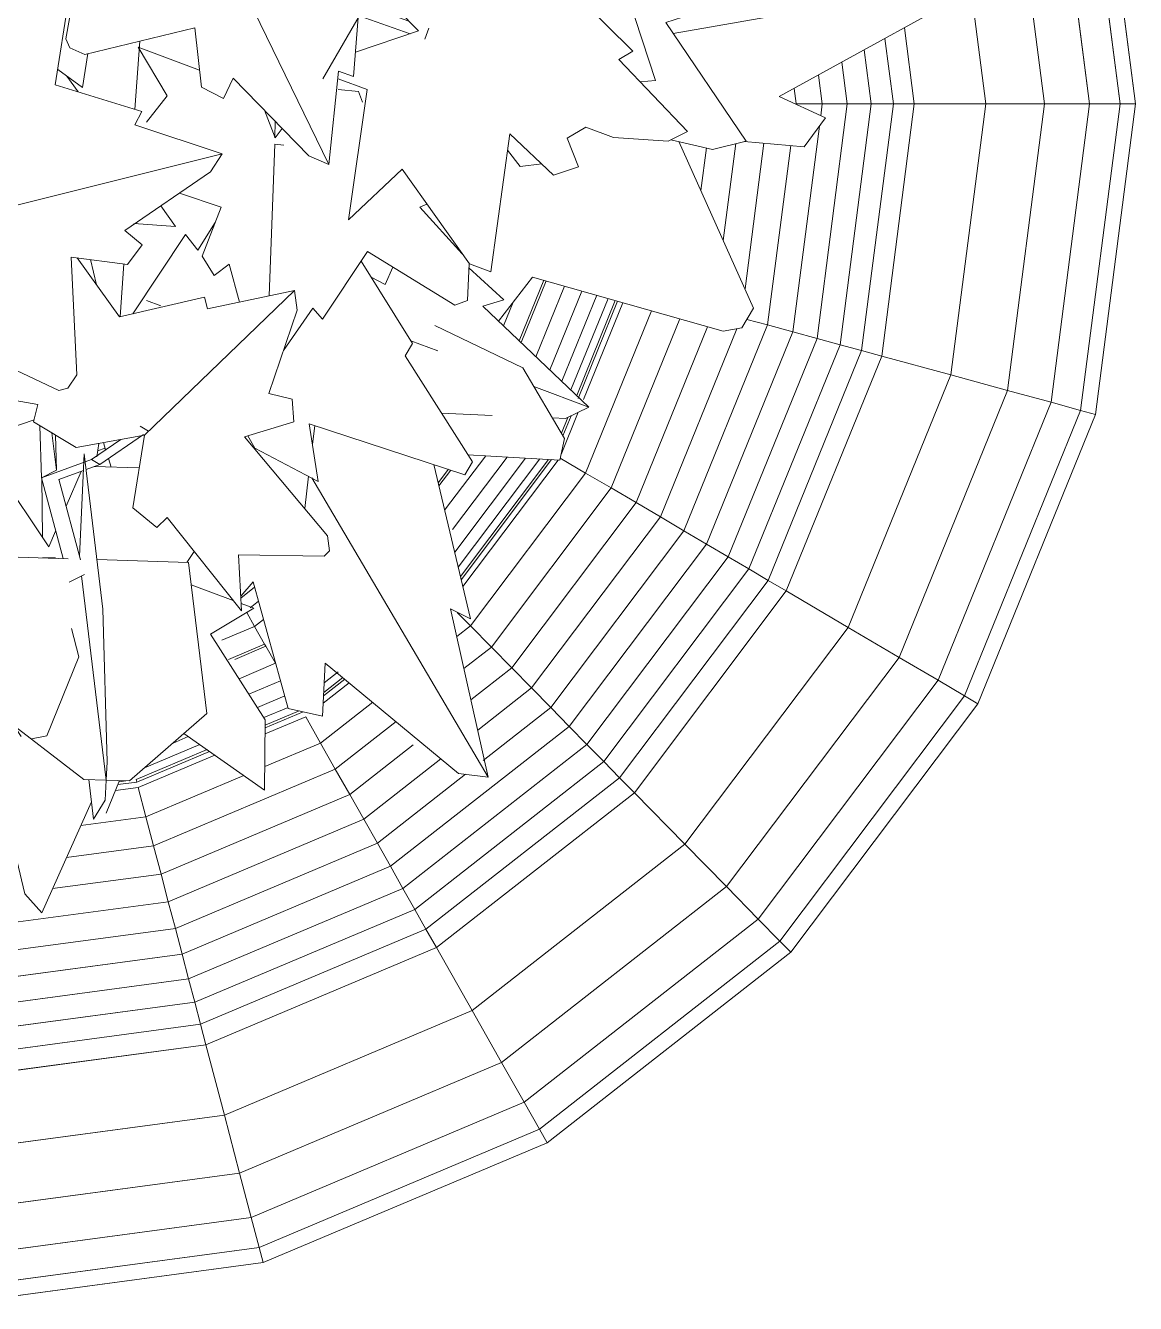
# Model space of a CAD drawing. Header units: metres. Extents: x -217 to -108, y -304 to -188.
# Drawn here: x -161.9051 to -161.7157, y -232.9341 to -232.7161 of the extents above; entities that cross this region are included whole.
import ezdxf

# ---------------------------------------------------------------- set-up
doc = ezdxf.new("R2010")
doc.units = ezdxf.units.M
doc.layers.add('G-IMPT', color=8, linetype='Continuous', lineweight=9)
doc.layers.add('L-PLNT', color=71, linetype='Continuous', lineweight=9)

# ---------------------------------------------------------------- blocks, each defined once
blk = doc.blocks.new('Plant_8135 - FF_Model_ID4695_1_aconitum_dwg_Group_18-V285-Nivel 3')
at = {"layer": 'G-IMPT'}
for p, q in [((30.177, 21.079), (30.532, 18.34)), ((30.311, 21.116), (30.669, 18.34)), ((29.914, 21.008), (30.259, 18.34)), ((29.525, 20.901), (29.856, 18.34)), ((29.017, 20.763), (29.33, 18.34)), ((29.017, 20.763), (29.33, 18.34)), ((28.602, 19.021), (28.69, 18.34)), ((28.428, 18.926), (28.504, 18.34)), ((28.241, 18.823), (28.304, 18.34)), ((28.304, 18.34), (28.241, 18.823)), ((28.043, 18.714), (28.091, 18.34)), ((27.834, 18.599), (27.867, 18.34)), ((27.615, 18.478), (27.633, 18.343)), ((27.633, 18.343), (27.615, 18.478)), ((27.867, 18.34), (27.633, 18.34)), ((27.867, 18.34), (27.633, 18.34)), ((27.82, 16.243), (28.091, 18.34)), ((27.854, 18.235), (27.867, 18.34)), ((27.854, 18.235), (27.867, 18.34)), ((28.091, 18.34), (27.867, 18.34)), ((28.026, 16.187), (28.304, 18.34)), ((28.304, 18.34), (28.091, 18.34)), ((28.219, 16.134), (28.504, 18.34)), ((28.504, 18.34), (28.304, 18.34)), ((28.399, 16.085), (28.69, 18.34)), ((28.69, 18.34), (28.399, 16.085)), ((28.69, 18.34), (28.504, 18.34)), ((29.33, 18.34), (28.69, 18.34)), ((29.017, 15.917), (29.33, 18.34)), ((29.856, 18.34), (29.33, 18.34)), ((29.525, 15.778), (29.856, 18.34)), ((30.259, 18.34), (29.856, 18.34)), ((29.914, 15.672), (30.259, 18.34)), ((29.914, 15.672), (30.259, 18.34)), ((30.532, 18.34), (30.177, 15.6)), ((30.532, 18.34), (30.259, 18.34)), ((30.669, 18.34), (30.311, 15.563)), ((30.669, 18.34), (30.532, 18.34)), ((27.604, 16.302), (27.842, 18.143)), ((27.604, 16.302), (27.842, 18.143)), ((26.781, 17.566), (26.83, 17.947)), ((26.83, 17.947), (26.781, 17.566)), ((26.981, 17.12), (27.093, 17.986)), ((26.981, 17.12), (27.093, 17.986)), ((27.176, 16.686), (27.345, 17.989)), ((27.345, 17.989), (27.176, 16.686)), ((27.378, 16.364), (27.585, 17.968)), ((25.375, 16.763), (25.156, 16.223)), ((25.156, 16.223), (25.375, 16.763)), ((25.396, 16.757), (25.173, 16.207)), ((25.396, 16.757), (25.173, 16.207)), ((25.562, 16.71), (25.306, 16.08)), ((25.562, 16.71), (25.306, 16.08)), ((25.716, 16.666), (25.43, 15.962)), ((25.716, 16.666), (25.43, 15.962)), ((25.849, 16.629), (25.537, 15.861)), ((25.849, 16.629), (25.537, 15.861)), ((25.951, 16.6), (25.618, 15.783)), ((25.951, 16.6), (25.618, 15.783)), ((26.015, 16.582), (25.67, 15.734)), ((26.015, 16.582), (25.67, 15.734)), ((26.036, 16.576), (25.683, 15.705)), ((26.036, 16.576), (25.683, 15.705)), ((25.102, 16.567), (25.016, 16.356)), ((25.016, 16.356), (25.102, 16.567)), ((26.082, 16.563), (25.731, 15.697)), ((26.082, 16.563), (25.731, 15.697)), ((26.34, 16.49), (25.75, 15.04)), ((26.34, 16.49), (25.75, 15.04)), ((26.593, 16.418), (25.978, 14.906)), ((25.978, 14.906), (26.593, 16.418)), ((26.841, 16.348), (26.201, 14.775)), ((26.841, 16.348), (26.201, 14.775)), ((27.378, 16.364), (26.629, 14.523)), ((27.378, 16.364), (27.193, 16.414)), ((27.604, 16.302), (27.378, 16.364)), ((27.378, 16.364), (27.604, 16.302)), ((27.103, 16.33), (26.419, 14.647)), ((27.604, 16.302), (26.832, 14.404)), ((27.82, 16.243), (27.026, 14.29)), ((27.82, 16.243), (27.026, 14.29)), ((27.82, 16.243), (27.604, 16.302)), ((28.026, 16.187), (27.82, 16.243)), ((28.026, 16.187), (27.21, 14.182)), ((28.219, 16.134), (27.383, 14.08)), ((28.219, 16.134), (28.026, 16.187)), ((28.399, 16.085), (28.219, 16.134)), ((28.399, 16.085), (28.219, 16.134)), ((27.545, 13.985), (28.399, 16.085)), ((29.017, 15.917), (28.399, 16.085)), ((28.399, 16.085), (29.017, 15.917)), ((28.099, 13.659), (29.017, 15.917)), ((29.017, 15.917), (28.099, 13.659)), ((29.525, 15.778), (29.017, 15.917)), ((28.555, 13.391), (29.525, 15.778)), ((29.914, 15.672), (29.525, 15.778)), ((29.914, 15.672), (28.903, 13.186)), ((29.914, 15.672), (30.177, 15.6)), ((25.684, 15.583), (25.531, 15.205)), ((25.684, 15.583), (25.531, 15.205)), ((25.62, 15.552), (25.547, 15.373)), ((25.62, 15.552), (25.547, 15.373)), ((30.177, 15.6), (29.139, 13.047)), ((30.311, 15.563), (29.259, 12.977)), ((30.311, 15.563), (30.177, 15.6)), ((25.59, 15.537), (25.533, 15.397)), ((25.59, 15.537), (25.533, 15.397)), ((24.856, 15.194), (24.489, 14.707)), ((24.856, 15.194), (24.489, 14.707)), ((25.048, 15.183), (24.56, 14.535)), ((25.048, 15.183), (24.56, 14.535)), ((25.213, 15.173), (24.579, 14.331)), ((25.213, 15.173), (24.579, 14.331)), ((25.34, 15.166), (24.61, 14.197)), ((25.34, 15.166), (24.61, 14.197)), ((25.419, 15.161), (24.63, 14.113)), ((25.419, 15.161), (24.63, 14.113)), ((25.446, 15.16), (24.637, 14.085)), ((25.446, 15.16), (24.637, 14.085)), ((25.504, 15.156), (24.651, 14.024)), ((24.651, 14.024), (25.504, 15.156)), ((25.75, 15.04), (25.523, 15.174)), ((25.523, 15.174), (25.75, 15.04)), ((24.523, 15.073), (24.432, 14.952)), ((24.432, 14.952), (24.523, 15.073)), ((24.544, 15.066), (24.438, 14.925)), ((24.544, 15.066), (24.438, 14.925)), ((25.75, 15.04), (24.721, 13.674)), ((25.978, 14.906), (25.75, 15.04)), ((25.978, 14.906), (24.907, 13.484)), ((26.201, 14.775), (25.978, 14.906)), ((26.201, 14.775), (25.978, 14.906)), ((26.201, 14.775), (25.089, 13.298)), ((26.419, 14.647), (26.201, 14.775)), ((26.419, 14.647), (25.267, 13.118)), ((26.629, 14.523), (26.419, 14.647)), ((26.629, 14.523), (25.439, 12.942)), ((26.832, 14.404), (26.629, 14.523)), ((26.832, 14.404), (25.604, 12.774)), ((27.026, 14.29), (26.832, 14.404)), ((27.026, 14.29), (25.762, 12.612)), ((27.21, 14.182), (27.026, 14.29)), ((27.21, 14.182), (25.913, 12.459)), ((27.383, 14.08), (27.21, 14.182)), ((27.383, 14.08), (26.054, 12.315)), ((27.545, 13.985), (27.383, 14.08)), ((22.789, 14.018), (22.665, 13.921)), ((22.665, 13.921), (22.789, 14.018)), ((27.545, 13.985), (26.186, 12.181)), ((27.545, 13.985), (26.186, 12.181)), ((28.099, 13.659), (27.545, 13.985)), ((22.824, 13.893), (22.748, 13.834)), ((22.824, 13.893), (22.748, 13.834)), ((22.718, 13.792), (22.788, 13.668)), ((22.869, 13.731), (22.788, 13.668)), ((24.721, 13.674), (24.602, 13.794)), ((22.788, 13.668), (22.495, 13.544)), ((22.788, 13.668), (22.495, 13.544)), ((22.878, 13.509), (22.788, 13.668)), ((22.878, 13.509), (22.788, 13.668)), ((24.721, 13.674), (24.598, 13.577)), ((24.721, 13.674), (24.598, 13.577)), ((24.907, 13.484), (24.721, 13.674)), ((24.907, 13.484), (24.721, 13.674)), ((28.099, 13.659), (26.639, 11.72)), ((28.555, 13.391), (28.099, 13.659)), ((22.878, 13.509), (22.556, 13.373)), ((22.889, 13.49), (22.611, 13.373)), ((22.889, 13.49), (22.611, 13.373)), ((22.889, 13.49), (22.878, 13.509)), ((22.975, 13.338), (22.889, 13.49)), ((24.907, 13.484), (24.662, 13.292)), ((24.662, 13.292), (24.907, 13.484)), ((25.089, 13.298), (24.907, 13.484)), ((28.555, 13.391), (27.011, 11.341)), ((28.555, 13.391), (28.903, 13.186)), ((22.975, 13.338), (22.65, 13.2)), ((23.535, 13.261), (23.412, 13.165)), ((23.535, 13.261), (23.412, 13.165)), ((25.089, 13.298), (24.724, 13.013)), ((25.089, 13.298), (24.724, 13.013)), ((25.267, 13.118), (25.089, 13.298)), ((25.267, 13.118), (25.089, 13.298)), ((23.022, 13.182), (22.738, 13.062)), ((23.022, 13.182), (22.738, 13.062)), ((23.634, 13.164), (23.402, 12.983)), ((23.634, 13.164), (23.402, 12.983)), ((23.597, 13.196), (23.405, 13.046)), ((23.597, 13.196), (23.405, 13.046)), ((23.579, 13.211), (23.407, 13.076)), ((23.579, 13.211), (23.407, 13.076)), ((28.903, 13.186), (27.295, 11.051)), ((28.903, 13.186), (29.139, 13.047)), ((23.06, 13.047), (22.814, 12.944)), ((23.06, 13.047), (22.814, 12.944)), ((25.267, 13.118), (24.785, 12.741)), ((25.439, 12.942), (25.267, 13.118)), ((27.488, 10.854), (29.139, 13.047)), ((29.259, 12.977), (29.139, 13.047)), ((23.088, 12.944), (22.872, 12.853)), ((23.088, 12.944), (22.872, 12.853)), ((23.187, 12.913), (22.884, 12.785)), ((23.187, 12.913), (22.884, 12.785)), ((23.846, 12.99), (23.379, 12.625)), ((25.439, 12.942), (24.834, 12.469)), ((24.834, 12.469), (25.439, 12.942)), ((25.604, 12.774), (25.439, 12.942)), ((27.586, 10.755), (29.259, 12.977)), ((23.246, 12.861), (22.883, 12.708)), ((23.246, 12.861), (22.883, 12.708)), ((23.222, 12.903), (22.884, 12.76)), ((23.222, 12.903), (22.884, 12.76)), ((23.379, 12.625), (23.246, 12.861)), ((23.246, 12.861), (23.379, 12.625)), ((24.054, 12.817), (23.511, 12.393)), ((23.511, 12.393), (24.054, 12.817)), ((25.604, 12.774), (24.004, 11.523)), ((25.604, 12.774), (24.004, 11.523)), ((25.762, 12.612), (25.604, 12.774)), ((22.299, 12.611), (21.803, 12.402)), ((22.299, 12.611), (21.803, 12.402)), ((22.196, 12.683), (22.059, 12.625)), ((22.196, 12.683), (22.059, 12.625)), ((23.379, 12.625), (22.88, 12.414)), ((23.379, 12.625), (22.88, 12.414)), ((23.511, 12.393), (23.379, 12.625)), ((24.207, 12.609), (23.64, 12.165)), ((25.762, 12.612), (24.116, 11.325)), ((25.913, 12.459), (25.762, 12.612)), ((22.364, 12.566), (21.73, 12.298)), ((22.364, 12.566), (21.73, 12.298)), ((22.386, 12.55), (21.736, 12.276)), ((22.386, 12.55), (21.736, 12.276)), ((22.432, 12.517), (21.748, 12.229)), ((24.456, 12.484), (23.765, 11.944)), ((25.913, 12.459), (24.222, 11.138)), ((26.054, 12.315), (25.913, 12.459)), ((23.511, 12.393), (21.885, 11.707)), ((23.511, 12.393), (21.885, 11.707)), ((23.64, 12.165), (23.511, 12.393)), ((24.676, 12.346), (23.887, 11.729)), ((21.748, 12.229), (21.545, 12.201)), ((21.748, 12.229), (21.545, 12.201)), ((21.736, 12.276), (21.566, 12.253)), ((21.638, 12.286), (21.576, 12.277)), ((21.638, 12.286), (21.576, 12.277)), ((21.736, 12.276), (21.73, 12.298)), ((21.817, 11.966), (21.748, 12.229)), ((22.692, 12.335), (21.817, 11.966)), ((22.692, 12.335), (21.817, 11.966)), ((26.054, 12.315), (24.322, 10.961)), ((26.054, 12.315), (24.322, 10.961)), ((26.186, 12.181), (26.054, 12.315)), ((26.186, 12.181), (26.054, 12.315)), ((23.64, 12.165), (21.952, 11.453)), ((23.765, 11.944), (23.64, 12.165)), ((26.186, 12.181), (24.416, 10.796)), ((26.639, 11.72), (26.186, 12.181)), ((21.817, 11.966), (21.234, 11.888)), ((21.817, 11.966), (21.234, 11.888)), ((21.885, 11.707), (21.817, 11.966)), ((23.765, 11.944), (22.017, 11.206)), ((23.887, 11.729), (23.765, 11.944)), ((21.885, 11.707), (21.107, 11.602)), ((21.952, 11.453), (21.885, 11.707)), ((21.885, 11.707), (21.952, 11.453)), ((23.887, 11.729), (22.08, 10.967)), ((23.887, 11.729), (22.08, 10.967)), ((24.004, 11.523), (23.887, 11.729)), ((26.639, 11.72), (24.735, 10.232)), ((26.639, 11.72), (24.735, 10.232)), ((27.011, 11.341), (26.639, 11.72)), ((21.952, 11.453), (20.982, 11.323)), ((21.952, 11.453), (20.982, 11.323)), ((22.017, 11.206), (21.952, 11.453)), ((22.017, 11.206), (21.952, 11.453)), ((24.004, 11.523), (22.14, 10.736)), ((22.14, 10.736), (24.004, 11.523)), ((24.116, 11.325), (24.004, 11.523)), ((24.004, 11.523), (24.116, 11.325)), ((24.116, 11.325), (22.198, 10.516)), ((24.116, 11.325), (22.198, 10.516)), ((24.222, 11.138), (24.116, 11.325)), ((27.011, 11.341), (24.998, 9.768)), ((27.295, 11.051), (27.011, 11.341)), ((22.017, 11.206), (20.141, 10.954)), ((22.017, 11.206), (20.141, 10.954)), ((22.08, 10.967), (22.017, 11.206)), ((22.08, 10.967), (22.017, 11.206)), ((24.222, 11.138), (22.253, 10.307)), ((24.322, 10.961), (24.222, 11.138)), ((27.295, 11.051), (25.2, 9.413)), ((25.2, 9.413), (27.295, 11.051)), ((27.488, 10.854), (27.295, 11.051)), ((22.08, 10.967), (20.141, 10.707)), ((20.141, 10.707), (22.08, 10.967)), ((22.14, 10.736), (22.08, 10.967)), ((22.08, 10.967), (22.14, 10.736)), ((24.322, 10.961), (22.305, 10.11)), ((24.416, 10.796), (24.322, 10.961)), ((24.322, 10.961), (24.416, 10.796)), ((24.416, 10.796), (22.353, 9.926)), ((24.735, 10.232), (24.416, 10.796)), ((27.488, 10.854), (25.336, 9.172)), ((27.586, 10.755), (25.405, 9.05)), ((27.586, 10.755), (25.405, 9.05)), ((27.586, 10.755), (27.488, 10.854)), ((22.14, 10.736), (20.141, 10.468)), ((22.198, 10.516), (22.14, 10.736)), ((22.198, 10.516), (20.141, 10.24)), ((22.198, 10.516), (22.253, 10.307)), ((20.141, 10.024), (22.253, 10.307)), ((22.253, 10.307), (22.305, 10.11)), ((24.735, 10.232), (22.519, 9.297)), ((24.998, 9.768), (24.735, 10.232)), ((22.305, 10.11), (20.141, 9.82)), ((22.353, 9.926), (22.305, 10.11)), ((22.353, 9.926), (20.141, 9.63)), ((22.519, 9.297), (22.353, 9.926)), ((24.998, 9.768), (22.655, 8.779)), ((25.2, 9.413), (24.998, 9.768)), ((25.2, 9.413), (22.759, 8.383)), ((25.2, 9.413), (22.759, 8.383)), ((25.336, 9.172), (25.2, 9.413)), ((22.519, 9.297), (20.141, 8.978)), ((22.655, 8.779), (22.519, 9.297)), ((25.336, 9.172), (22.83, 8.115)), ((25.405, 9.05), (25.336, 9.172)), ((25.405, 9.05), (22.866, 7.979)), ((22.655, 8.779), (20.141, 8.442)), ((22.759, 8.383), (22.655, 8.779)), ((22.759, 8.383), (20.141, 8.032)), ((22.83, 8.115), (22.759, 8.383)), ((22.83, 8.115), (20.141, 7.754)), ((22.866, 7.979), (22.83, 8.115)), ((22.866, 7.979), (20.141, 7.613))]:
    blk.add_line(p, q, dxfattribs=at)
at = {"layer": 'G-IMPT', "flags": 128}
for points in [[(30.259, 18.34), (29.856, 18.34), (29.525, 20.901), (29.017, 20.763), (28.099, 23.021), (27.545, 22.695), (27.396, 22.893)], [(29.914, 21.008), (30.177, 21.079), (30.532, 18.34), (30.669, 18.34), (30.311, 15.563)], [(30.177, 21.079), (30.311, 21.116), (30.669, 18.34)], [(29.914, 21.008), (30.259, 18.34), (30.532, 18.34), (30.177, 15.6)], [(29.017, 15.917), (29.33, 18.34), (28.69, 18.34), (28.602, 19.021)], [(28.428, 18.926), (28.504, 18.34), (28.69, 18.34)], [(28.043, 18.714), (28.091, 18.34), (28.304, 18.34), (28.026, 16.187), (27.82, 16.243)], [(27.834, 18.599), (27.867, 18.34), (28.091, 18.34)], [(28.091, 18.34), (27.82, 16.243), (27.604, 16.302), (26.832, 14.404), (27.026, 14.29), (25.762, 12.612), (25.604, 12.774)], [(28.026, 16.187), (28.219, 16.134), (28.504, 18.34), (28.304, 18.34)], [(29.33, 18.34), (29.856, 18.34), (29.525, 15.778), (29.017, 15.917)], [(27.585, 17.968), (27.378, 16.364), (27.193, 16.414)], [(26.832, 14.404), (26.629, 14.523), (27.378, 16.364)], [(27.103, 16.33), (26.419, 14.647), (26.629, 14.523)], [(24.222, 11.138), (25.913, 12.459), (26.054, 12.315), (27.383, 14.08), (27.21, 14.182), (28.026, 16.187)], [(28.219, 16.134), (27.383, 14.08), (27.545, 13.985)], [(26.186, 12.181), (26.639, 11.72), (28.099, 13.659), (27.545, 13.985), (28.399, 16.085)], [(29.525, 15.778), (28.555, 13.391), (28.903, 13.186)], [(28.903, 13.186), (29.914, 15.672), (29.525, 15.778)], [(29.139, 13.047), (30.177, 15.6), (29.914, 15.672)], [(30.177, 15.6), (30.311, 15.563), (29.259, 12.977)], [(25.75, 15.04), (24.721, 13.674), (24.602, 13.794)], [(25.75, 15.04), (25.978, 14.906), (24.907, 13.484)], [(24.907, 13.484), (25.089, 13.298), (26.201, 14.775)], [(26.201, 14.775), (26.419, 14.647), (25.267, 13.118)], [(26.629, 14.523), (25.439, 12.942), (25.267, 13.118), (24.785, 12.741)], [(25.439, 12.942), (25.604, 12.774), (26.832, 14.404)], [(27.026, 14.29), (27.21, 14.182), (25.913, 12.459), (25.762, 12.612)], [(22.718, 13.792), (22.788, 13.668), (22.869, 13.731)], [(28.099, 13.659), (28.555, 13.391), (27.011, 11.341), (26.639, 11.72)], [(22.889, 13.49), (22.878, 13.509), (22.556, 13.373)], [(22.65, 13.2), (22.975, 13.338), (22.889, 13.49)], [(28.903, 13.186), (27.295, 11.051), (27.011, 11.341), (24.998, 9.768), (25.2, 9.413)], [(27.295, 11.051), (27.488, 10.854), (29.139, 13.047), (28.903, 13.186)], [(22.866, 7.979), (25.405, 9.05), (25.336, 9.172), (27.488, 10.854), (27.586, 10.755), (29.259, 12.977), (29.139, 13.047)], [(23.846, 12.99), (23.379, 12.625), (23.511, 12.393)], [(24.207, 12.609), (23.64, 12.165), (23.765, 11.944), (22.017, 11.206)], [(25.762, 12.612), (24.116, 11.325), (24.222, 11.138), (22.253, 10.307)], [(22.432, 12.517), (21.748, 12.229), (21.817, 11.966)], [(24.456, 12.484), (23.765, 11.944), (23.887, 11.729)], [(21.952, 11.453), (23.64, 12.165), (23.511, 12.393)], [(24.004, 11.523), (23.887, 11.729), (24.676, 12.346)], [(21.73, 12.298), (21.736, 12.276), (21.566, 12.253)], [(22.519, 9.297), (24.735, 10.232), (24.416, 10.796), (26.186, 12.181)], [(21.817, 11.966), (21.885, 11.707), (21.107, 11.602)], [(22.305, 10.11), (24.322, 10.961), (24.222, 11.138)], [(24.416, 10.796), (22.353, 9.926), (22.519, 9.297), (20.141, 8.978)], [(22.198, 10.516), (22.14, 10.736), (20.141, 10.468)], [(18.028, 10.307), (20.141, 10.024), (22.253, 10.307), (22.198, 10.516), (20.141, 10.24)], [(22.253, 10.307), (22.305, 10.11), (20.141, 9.82), (20.141, 9.63), (17.928, 9.926)], [(24.735, 10.232), (24.998, 9.768), (22.655, 8.779), (22.759, 8.383), (20.141, 8.032)], [(20.141, 9.63), (22.353, 9.926), (22.305, 10.11)], [(20.141, 7.613), (22.866, 7.979), (22.83, 8.115), (25.336, 9.172), (25.2, 9.413)], [(20.141, 8.442), (22.655, 8.779), (22.519, 9.297)], [(22.759, 8.383), (22.83, 8.115), (20.141, 7.754), (20.141, 7.613), (17.416, 7.979)]]:
    blk.add_lwpolyline(points, dxfattribs=at)
blk = doc.blocks.new('Plant_8135 - FF_Model_ID4695_1_aconitum_dwg_Group_19-V286-Nivel 3')
blk.add_blockref('Plant_8135 - FF_Model_ID4695_1_aconitum_dwg_Group_18-V285-Nivel 3', (0, 0))
blk = doc.blocks.new('Plant_8135 - FF_Model_ID4695_1_aconitum_dwg_leaf3-V142-Nivel 3')
at = {"layer": 'G-IMPT'}
for p, q in [((0.06244, 0.05469), (0.05644, 0.05178)), ((0.06244, 0.05469), (0.06514, 0.04221)), ((0.05196, 0.04531), (0.05644, 0.05178)), ((0.04872, 0.04802), (0.04099, 0.04427)), ((0.04872, 0.04802), (0.05196, 0.04531)), ((0.03927, 0.03201), (0.04099, 0.04427)), ((0.06514, 0.04221), (0.05775, 0.03759)), ((0.02359, 0.03907), (0.02757, 0.04129)), ((0.03927, 0.03201), (0.02757, 0.04129)), ((0.05775, 0.03759), (0.06917, 0.04083)), ((0.06917, 0.04083), (0.0726, 0.03971)), ((0.06917, 0.0351), (0.0726, 0.03971)), ((0.02359, 0.03907), (0.02495, 0.03628)), ((0.02495, 0.03628), (0.00737, 0.03273)), ((0.06912, 0.0349), (0.08188, 0.03076)), ((0.01674, 0.02766), (0.00737, 0.03273)), ((0.03927, 0.03201), (0.05894, -0.0085)), ((0.08188, 0.03076), (0.08509, 0.02415)), ((0.01404, 0.01295), (0.01674, 0.02766)), ((0.08343, 0.02208), (0.08509, 0.02415)), ((0.0661, 0.02226), (0.08343, 0.02208)), ((0.06395, 0.01658), (0.06313, 0.00655)), ((0.03608, 0.01483), (0.0173, 0.0103)), ((0.03608, 0.01483), (0.03719, 0.00474)), ((0.01404, 0.01295), (0.01477, 0.01145)), ((0.0173, 0.0103), (0.01477, 0.01145)), ((0.05894, -0.0085), (0.06059, 0.00743)), ((0.06059, 0.00743), (0.06313, 0.00655)), ((0.03719, 0.00474), (0.04098, 0.00276)), ((0.04259, 0.00624), (0.04098, 0.00276)), ((0.04259, 0.00624), (0.05555, -0.00697)), ((0.05894, -0.0085), (0.05555, -0.00697))]:
    blk.add_line(p, q, dxfattribs=at)
blk = doc.blocks.new('Plant_8135 - FF_Model_ID4695_1_aconitum_dwg_Group_6-V214-Nivel 3')
at = {"layer": 'G-IMPT'}
for p, q in [((0.02898, 0.05704), (0.02748, 0.05631)), ((0.02898, 0.05704), (0.03511, 0.04442)), ((0.0336, 0.04369), (0.02874, 0.05371)), ((0.0336, 0.04369), (0.02874, 0.05371)), ((0.0336, 0.04369), (0.03511, 0.04442)), ((0.0336, 0.04369), (0.03927, 0.03201)), ((0.03511, 0.04442), (0.03969, 0.03499)), ((0.03969, 0.03499), (0.03511, 0.04442)), ((0.03981, 0.0309), (0.04131, 0.03164))]:
    blk.add_line(p, q, dxfattribs=at)
at = {"layer": 'G-IMPT', "flags": 128}
for points in [[(0.02748, 0.05631), (0.02898, 0.05704), (0.03511, 0.04442)], [(0.03511, 0.04442), (0.0336, 0.04369), (0.03927, 0.03201)]]:
    blk.add_lwpolyline(points, dxfattribs=at)
blk.add_blockref('Plant_8135 - FF_Model_ID4695_1_aconitum_dwg_leaf3-V142-Nivel 3', (0, 0))
blk = doc.blocks.new('Plant_8135 - FF_Model_ID4695_1_aconitum_dwg_leaf2-447940-Nivel 3')
at = {"layer": 'G-IMPT'}
for p, q in [((-0.03009, 0.0692), (-0.04077, 0.06534)), ((-0.03009, 0.0692), (-0.02148, 0.06717)), ((-0.03009, 0.0692), (-0.02626, 0.06206)), ((-0.03368, 0.05834), (-0.04077, 0.06534)), ((0.01426, 0.04471), (0.02508, 0.03624)), ((-0.00932, 0.01102), (-0.0108, 0.011)), ((-0.00455, 0.00891), (-0.00483, 0.007)), ((0.01784, 0.01044), (0.0169, 0.00466)), ((0.0169, 0.00466), (0.01267, 0.00772))]:
    blk.add_line(p, q, dxfattribs=at)
blk = doc.blocks.new('Plant_8135 - FF_Model_ID4695_1_aconitum_dwg_Group_9-V259-Nivel 3')
at = {"layer": 'G-IMPT'}
for p, q in [((0.03319, 0.05437), (0.03229, 0.05604)), ((0.01964, 0.04925), (0.02635, 0.05285)), ((0.02635, 0.05285), (0.01964, 0.04925)), ((0.03187, 0.05366), (0.03319, 0.05437)), ((0.02053, 0.04758), (0.02813, 0.05165)), ((0.02053, 0.04758), (0.02813, 0.05165)), ((0.02053, 0.04758), (0.01964, 0.04925)), ((0.02053, 0.04758), (0.01964, 0.04925)), ((0.01623, 0.04527), (0.01464, 0.04442)), ((0.01464, 0.04442), (0.01623, 0.04527)), ((0.0064, 0.04216), (0.00731, 0.04049))]:
    blk.add_line(p, q, dxfattribs=at)
at = {"layer": 'G-IMPT', "flags": 128}
blk.add_lwpolyline([(0.03187, 0.05366), (0.03319, 0.05437), (0.03229, 0.05604)], dxfattribs=at)
blk.add_blockref('Plant_8135 - FF_Model_ID4695_1_aconitum_dwg_leaf2-447940-Nivel 3', (0, 0))
blk = doc.blocks.new('Plant_8135 - FF_Model_ID4695_1_aconitum_dwg_leaf3-V145-Nivel 3')
at = {"layer": 'G-IMPT'}
for p, q in [((0.03817, 0.03429), (0.03654, 0.0344)), ((0.02668, 0.01257), (0.02584, 0.00091)), ((0.03954, -0.01839), (0.03656, -0.02308)), ((0.0255, -0.03393), (0.03446, -0.02044)), ((0.03446, -0.02044), (0.03656, -0.02308)), ((0.01829, -0.0247), (0.01932, -0.02901)), ((0.02395, -0.02545), (0.02331, -0.03446))]:
    blk.add_line(p, q, dxfattribs=at)
blk = doc.blocks.new('Plant_8135 - FF_Model_ID4695_1_aconitum_dwg_Group_10-V261-Nivel 3')
at = {"layer": 'G-IMPT'}
for p, q in [((0.02867, 0.04042), (0.02877, 0.04172)), ((0.02867, 0.04042), (0.02877, 0.04172)), ((0.03078, 0.04177), (0.03061, 0.03933)), ((0.03078, 0.04177), (0.03061, 0.03933))]:
    blk.add_line(p, q, dxfattribs=at)
blk.add_blockref('Plant_8135 - FF_Model_ID4695_1_aconitum_dwg_leaf3-V145-Nivel 3', (0, 0))
blk = doc.blocks.new('Plant_8135 - FF_Model_ID4695_1_aconitum_dwg_leaf3-V146-Nivel 3')
at = {"layer": 'G-IMPT'}
for p, q in [((0.08284, -0.02611), (0.08879, -0.03159)), ((0.0852, -0.03262), (0.08879, -0.03159)), ((0.10333, -0.04985), (0.0852, -0.03262)), ((0.07291, -0.03856), (0.07754, -0.04028)), ((0.09395, -0.04637), (0.10333, -0.04985)), ((0.10333, -0.04985), (0.09931, -0.05182)), ((0.07817, -0.05089), (0.08683, -0.05127)), ((0.09711, -0.05172), (0.09931, -0.05182)), ((0.05655, -0.05302), (0.05615, -0.05626)), ((0.02077, -0.05688), (0.01948, -0.05734)), ((0.05549, -0.06167), (0.05482, -0.06717))]:
    blk.add_line(p, q, dxfattribs=at)
blk = doc.blocks.new('Plant_8135 - FF_Model_ID4695_1_aconitum_dwg_Group_10-V262-Nivel 3')
blk.add_blockref('Plant_8135 - FF_Model_ID4695_1_aconitum_dwg_leaf3-V146-Nivel 3', (0, 0))
blk = doc.blocks.new('Plant_8135 - FF_Model_ID4695_1_aconitum_dwg_leaf3-V150-Nivel 3')
at = {"layer": 'G-IMPT'}
for p, q in [((0.00664, 0.02368), (0.01336, 0.02535)), ((0.0151, 0.02332), (0.01336, 0.02535)), ((0.00088, 0.01223), (0.00664, 0.02368)), ((0.01226, 0.00512), (0.0151, 0.02332)), ((-0.00471, 0.01361), (-0.00318, 0.01667)), ((0.00088, 0.01223), (-0.00318, 0.01667)), ((-0.00322, 0.00197), (-0.00471, 0.01361)), ((-0.01883, 0.0101), (-0.0169, 0.00372)), ((-0.01883, 0.0101), (-0.00659, 0.01004)), ((-0.00659, 0.01004), (-0.00322, 0.00197)), ((0.01226, 0.00512), (0.02703, 0.00054)), ((-0.01137, -0.00195), (-0.0169, 0.00372)), ((0.02585, -0.00172), (0.02703, 0.00054)), ((-0.01441, -0.00449), (-0.01137, -0.00195)), ((0.04076, -0.00667), (0.02585, -0.00172)), ((-0.01441, -0.00449), (-0.01192, -0.0127)), ((-0.0005, -0.01695), (0.04076, -0.00667)), ((0.04076, -0.00667), (0.03874, -0.00974)), ((0.02415, -0.01972), (0.03874, -0.00974)), ((-0.0005, -0.01695), (-0.01072, -0.01314)), ((-0.0005, -0.01695), (-0.01121, -0.02658)), ((0.02415, -0.01972), (0.02711, -0.02217)), ((0.0246, -0.02554), (0.02711, -0.02217)), ((0.01498, -0.02426), (0.01593, -0.04434)), ((0.01498, -0.02426), (0.0246, -0.02554)), ((-0.00983, -0.03114), (-0.01121, -0.02658)), ((-0.00983, -0.03114), (-0.00699, -0.03043)), ((-0.00699, -0.03043), (-0.00674, -0.04906)), ((-0.00037, -0.04078), (-0.00674, -0.04906)), ((0.01289, -0.04701), (-0.00037, -0.04078)), ((0.01593, -0.04434), (0.01442, -0.04663)), ((0.01289, -0.04701), (0.01442, -0.04663))]:
    blk.add_line(p, q, dxfattribs=at)
blk = doc.blocks.new('Plant_8135 - FF_Model_ID4695_1_aconitum_dwg_Group_6-V264-Nivel 3')
at = {"layer": 'G-IMPT'}
for p, q in [((0.00063, -0.01667), (0.00014, -0.01507)), ((-0.01256, -0.01785), (-0.00344, -0.01585)), ((-0.00344, -0.01585), (-0.01256, -0.01785)), ((-0.01208, -0.01945), (-0.0005, -0.01691)), ((-0.02473, -0.02004), (-0.01607, -0.01848)), ((-0.02473, -0.02004), (-0.01607, -0.01848)), ((-0.01208, -0.01945), (-0.016, -0.02016)), ((-0.01208, -0.01945), (-0.016, -0.02016)), ((-0.01434, -0.01817), (-0.01256, -0.01785)), ((-0.01434, -0.01817), (-0.01256, -0.01785)), ((-0.01208, -0.01945), (-0.01256, -0.01785)), ((-0.01798, -0.02051), (-0.02172, -0.02119)), ((-0.01798, -0.02051), (-0.02172, -0.02119))]:
    blk.add_line(p, q, dxfattribs=at)
at = {"layer": 'G-IMPT', "flags": 128}
blk.add_lwpolyline([(-0.01256, -0.01785), (-0.01208, -0.01945), (-0.0005, -0.01691)], dxfattribs=at)
blk.add_blockref('Plant_8135 - FF_Model_ID4695_1_aconitum_dwg_leaf3-V150-Nivel 3', (0, 0))
blk = doc.blocks.new('Plant_8135 - FF_Model_ID4695_1_aconitum_dwg_leaf2-V152-Nivel 3')
at = {"layer": 'G-IMPT'}
for p, q in [((-0.01452, -0.02942), (-0.02037, -0.02578)), ((0.02784, -0.03168), (0.03026, -0.0326)), ((-0.00791, -0.05775), (0.00865, -0.05204)), ((0.01968, -0.05606), (0.01933, -0.05837)), ((-0.01501, -0.06827), (-0.01542, -0.07026)), ((-0.04023, -0.07472), (-0.0392, -0.08058)), ((-0.0375, -0.07932), (-0.0392, -0.08058))]:
    blk.add_line(p, q, dxfattribs=at)
blk = doc.blocks.new('Plant_8135 - FF_Model_ID4695_1_aconitum_dwg_Group_9-V223-Nivel 3')
blk.add_blockref('Plant_8135 - FF_Model_ID4695_1_aconitum_dwg_leaf2-V152-Nivel 3', (0, 0))
blk = doc.blocks.new('Plant_8135 - FF_Model_ID4695_1_aconitum_dwg_leaf1-V154-Nivel 3')
at = {"layer": 'G-IMPT'}
for p, q in [((-0.03057, 0.08803), (-0.03242, 0.09083)), ((-0.03057, 0.08803), (-0.02868, 0.08135)), ((-0.02607, 0.08029), (-0.02868, 0.08135)), ((-0.05467, 0.06623), (-0.05208, 0.0791)), ((-0.06293, 0.06075), (-0.06508, 0.06129)), ((-0.05603, 0.05944), (-0.05528, 0.06318)), ((0.02031, 0.04951), (0.01659, 0.05019)), ((0.01558, 0.04368), (0.026, 0.04846)), ((0.026, 0.04846), (0.02315, 0.04898)), ((-0.05395, 0.01392), (-0.05002, 0.01486))]:
    blk.add_line(p, q, dxfattribs=at)
blk = doc.blocks.new('Plant_8135 - FF_Model_ID4695_1_aconitum_dwg_Group_8-V224-Nivel 3')
blk.add_blockref('Plant_8135 - FF_Model_ID4695_1_aconitum_dwg_leaf1-V154-Nivel 3', (0, 0))
blk = doc.blocks.new('Plant_8135 - FF_Model_ID4695_1_aconitum_dwg_leaf3-V164-Nivel 3')
at = {"layer": 'G-IMPT'}
for p, q in [((0.03133, 0.00324), (0.0264, 0.01155)), ((0.03687, 0.0076), (0.0264, 0.01155)), ((0.02784, -0.00125), (0.03133, 0.00324)), ((0.064, 0.00399), (0.06051, 0.00433)), ((0.064, 0.00399), (0.06471, 0.00215)), ((0.04979, -0.00392), (0.04794, 0.00079)), ((0.04979, -0.00392), (0.05099, -0.00232)), ((0.04975, -0.00503), (0.04874, -0.03087)), ((0.04056, -0.01574), (0.03344, -0.01336)), ((0.0745, -0.01574), (0.07568, -0.01525)), ((0.04056, -0.01574), (0.03735, -0.02409)), ((0.0745, -0.01574), (0.0817, -0.02373)), ((0.06552, -0.02333), (0.05786, -0.03487)), ((0.06552, -0.02333), (0.08044, -0.03247)), ((0.03735, -0.02409), (0.03938, -0.0274)), ((0.04196, -0.02546), (0.03938, -0.0274)), ((0.04196, -0.02546), (0.04369, -0.03195)), ((0.08287, -0.02537), (0.08262, -0.03166)), ((0.08044, -0.03247), (0.08262, -0.03166)), ((0.05123, -0.04018), (0.05623, -0.03299)), ((0.05623, -0.03299), (0.05786, -0.03487))]:
    blk.add_line(p, q, dxfattribs=at)
blk = doc.blocks.new('Plant_8135 - FF_Model_ID4695_1_aconitum_dwg_Group_6-V230-Nivel 3')
at = {"layer": 'G-IMPT'}
for p, q in [((0.04977, -0.00108), (0.04975, -0.00392)), ((0.04977, -0.00108), (0.04975, -0.00392)), ((0.04975, -0.00503), (0.05124, -0.00517))]:
    blk.add_line(p, q, dxfattribs=at)
blk.add_blockref('Plant_8135 - FF_Model_ID4695_1_aconitum_dwg_leaf3-V164-Nivel 3', (0, 0))
blk = doc.blocks.new('Plant_8135 - FF_Model_ID4695_1_aconitum_dwg_leaf2-V172-Nivel 3')
at = {"layer": 'G-IMPT'}
for p, q in [((0.01278, 0.05231), (0.016, 0.05068)), ((0.016, 0.05068), (0.02094, 0.04661)), ((-0.03178, 0.04278), (-0.02955, 0.04944)), ((0.00607, 0.0424), (0.02094, 0.04661)), ((-0.03989, -0.00128), (-0.00483, 0.04179)), ((-0.03096, 0.04029), (-0.02989, 0.03894)), ((-0.02989, 0.03894), (-0.03329, 0.03855)), ((0.00128, 0.03531), (0.00626, 0.02293)), ((-0.02244, 0.01758), (-0.03345, -0.00851)), ((-0.02244, 0.01758), (-0.01941, 0.00873)), ((-0.05036, 0.01314), (-0.04992, 0.01437)), ((-0.01083, 0.01006), (-0.01078, 0.01167)), ((-0.01078, 0.01167), (-0.0071, 0.01004)), ((-0.01816, 0.00788), (-0.01941, 0.00873)), ((-0.00667, 0.00984), (-0.00483, 0.00903)), ((-0.03989, -0.00128), (-0.04052, 0.00653)), ((-0.03989, -0.00128), (-0.03345, -0.00851))]:
    blk.add_line(p, q, dxfattribs=at)
blk = doc.blocks.new('Plant_8135 - FF_Model_ID4695_1_aconitum_dwg_Group_9-V235-Nivel 3')
at = {"layer": 'G-IMPT'}
for p, q in [((-0.03459, 0.04497), (-0.04068, 0.05048)), ((-0.03459, 0.04497), (-0.04068, 0.05048)), ((-0.03567, 0.04365), (-0.04176, 0.04916)), ((-0.04176, 0.04916), (-0.03567, 0.04365)), ((-0.03459, 0.04497), (-0.03567, 0.04365)), ((-0.03459, 0.04497), (-0.03567, 0.04365)), ((-0.03459, 0.04497), (-0.03214, 0.04285)), ((-0.03214, 0.04285), (-0.03459, 0.04497)), ((-0.02803, 0.03703), (-0.02695, 0.03836))]:
    blk.add_line(p, q, dxfattribs=at)
blk.add_blockref('Plant_8135 - FF_Model_ID4695_1_aconitum_dwg_leaf2-V172-Nivel 3', (0, 0))
blk = doc.blocks.new('Plant_8135 - FF_Model_ID4695_1_aconitum_dwg_leaf1-V176-Nivel 3')
at = {"layer": 'G-IMPT'}
for p, q in [((0.01617, 0.00391), (0.01423, 0.0066)), ((0.0328, -0.01908), (0.03025, -0.01554)), ((0.0328, -0.01908), (0.02566, -0.01852)), ((-0.03461, -0.02603), (-0.03468, -0.02762)), ((-0.0142, -0.02499), (-0.0211, -0.02587)), ((-0.0142, -0.02499), (-0.01381, -0.02856)), ((-0.01361, -0.03037), (-0.01318, -0.03427)), ((-0.0019, -0.04606), (-0.00638, -0.04891))]:
    blk.add_line(p, q, dxfattribs=at)
blk = doc.blocks.new('Plant_8135 - FF_Model_ID4695_1_aconitum_dwg_Group_8-V238-Nivel 3')
blk.add_blockref('Plant_8135 - FF_Model_ID4695_1_aconitum_dwg_leaf1-V176-Nivel 3', (0, 0))
blk = doc.blocks.new('Plant_8135 - FF_Model_ID4695_1_aconitum_dwg_leaf1-V178-Nivel 3')
at = {"layer": 'G-IMPT'}
for p, q in [((0.09241, 0.04139), (0.09269, 0.03952)), ((0.09351, 0.03394), (0.10711, 0.03811)), ((0.10711, 0.03811), (0.11593, 0.03489)), ((0.09984, 0.02172), (0.11593, 0.03489)), ((0.06767, 0.02097), (0.06639, 0.02226)), ((0.09984, 0.02172), (0.1108, 0.01088)), ((0.07426, 0.0143), (0.07075, 0.01785)), ((0.06347, 0.01069), (0.07426, 0.0143)), ((0.10842, 0.00946), (0.1108, 0.01088)), ((0.10842, 0.00946), (0.12013, -0.00285)), ((0.06549, 0.00431), (0.06051, 0.00612)), ((0.06549, 0.00431), (0.06228, -0.0179)), ((0.09963, -0.004), (0.10281, -0.00213)), ((0.10753, -0.00386), (0.10281, -0.00213)), ((0.08983, -0.00323), (0.08656, -0.02678)), ((0.08983, -0.00323), (0.0973, -0.01027)), ((0.09963, -0.004), (0.10153, -0.00889)), ((0.10753, -0.00386), (0.11687, -0.00447)), ((0.12013, -0.00285), (0.11687, -0.00447)), ((0.06228, -0.0179), (0.07146, -0.0093)), ((0.07146, -0.0093), (0.08292, -0.02545)), ((0.0973, -0.01027), (0.10153, -0.00889)), ((0.08292, -0.02545), (0.08656, -0.02678))]:
    blk.add_line(p, q, dxfattribs=at)
blk = doc.blocks.new('Plant_8135 - FF_Model_ID4695_1_aconitum_dwg_Group_5-V239-Nivel 3')
at = {"layer": 'G-IMPT'}
for p, q in [((0.06508, 0.01865), (0.0726, 0.01598)), ((0.0726, 0.01598), (0.06508, 0.01865)), ((0.06413, 0.01689), (0.0728, 0.01382)), ((0.0728, 0.01382), (0.06413, 0.01689)), ((0.0753, 0.01293), (0.07599, 0.01478))]:
    blk.add_line(p, q, dxfattribs=at)
blk.add_blockref('Plant_8135 - FF_Model_ID4695_1_aconitum_dwg_leaf1-V178-Nivel 3', (0, 0))
blk = doc.blocks.new('Plant_8135 - FF_Model_ID4695_1_aconitum_dwg_leaf3-V180-Nivel 3')
at = {"layer": 'G-IMPT'}
for p, q in [((0.02321, -0.03445), (0.01602, -0.0244)), ((0.02747, -0.05464), (0.05309, -0.02995)), ((0.05309, -0.02995), (0.03824, -0.03311)), ((0.05309, -0.02995), (0.05355, -0.03335)), ((0.02321, -0.03445), (0.03772, -0.0311)), ((0.03824, -0.03311), (0.03772, -0.0311)), ((0.04873, -0.04753), (0.05355, -0.03335)), ((-0.0026, -0.04368), (0.00128, -0.04156)), ((-0.00363, -0.04502), (0.00132, -0.04801)), ((0.04873, -0.04753), (0.05271, -0.0485)), ((0.0093, -0.04939), (0.00132, -0.04801)), ((0.00856, -0.05239), (0.0093, -0.04939)), ((0.05298, -0.05236), (0.05271, -0.0485)), ((0.00856, -0.05239), (0.01581, -0.05676)), ((0.04455, -0.05496), (0.05298, -0.05236)), ((0.02747, -0.05464), (0.01581, -0.05676)), ((0.02747, -0.05464), (0.02548, -0.06703)), ((0.04455, -0.05496), (0.05872, -0.07183)), ((0.02961, -0.07041), (0.02548, -0.06703)), ((0.02961, -0.07041), (0.03138, -0.06871)), ((0.03138, -0.06871), (0.04403, -0.0846)), ((0.05872, -0.07183), (0.05907, -0.07437)), ((0.05812, -0.07529), (0.04351, -0.07504)), ((0.04351, -0.07504), (0.04403, -0.0846)), ((0.05812, -0.07529), (0.05907, -0.07437))]:
    blk.add_line(p, q, dxfattribs=at)
blk = doc.blocks.new('Plant_8135 - FF_Model_ID4695_1_aconitum_dwg_Group_6-V240-Nivel 3')
at = {"layer": 'G-IMPT'}
for p, q in [((0.02818, -0.05396), (0.02676, -0.05311)), ((0.01843, -0.05882), (0.02346, -0.05537)), ((0.02346, -0.05537), (0.01843, -0.05882)), ((0.01984, -0.05967), (0.02734, -0.05453)), ((0.00989, -0.06193), (0.01843, -0.05882)), ((0.00989, -0.06193), (0.01843, -0.05882)), ((0.01984, -0.05967), (0.01843, -0.05882)), ((0.01706, -0.06068), (0.01285, -0.06221)), ((0.01706, -0.06068), (0.01285, -0.06221)), ((0.01984, -0.05967), (0.01751, -0.06052)), ((0.01984, -0.05967), (0.01751, -0.06052))]:
    blk.add_line(p, q, dxfattribs=at)
at = {"layer": 'G-IMPT', "flags": 128}
blk.add_lwpolyline([(0.01843, -0.05882), (0.01984, -0.05967), (0.02734, -0.05453)], dxfattribs=at)
blk.add_blockref('Plant_8135 - FF_Model_ID4695_1_aconitum_dwg_leaf3-V180-Nivel 3', (0, 0))
blk = doc.blocks.new('Plant_8135 - FF_Model_ID4695_1_aconitum_dwg_leaf1-V182-Nivel 3')
at = {"layer": 'G-IMPT'}
for p, q in [((-0.0025, -0.06736), (-0.0024, -0.05944)), ((0.00162, -0.05955), (-0.0024, -0.05944)), ((0.00162, -0.05955), (0.01117, -0.0737)), ((0.01413, -0.06676), (0.01665, -0.06083)), ((0.02658, -0.06021), (0.01891, -0.06001)), ((-0.0025, -0.06736), (-0.02548, -0.07251)), ((0.01117, -0.0737), (0.01232, -0.071)), ((-0.02559, -0.07365), (-0.01456, -0.08027)), ((0.03598, -0.07448), (0.0347, -0.07638)), ((-0.01456, -0.08027), (-0.02729, -0.10085)), ((0.03544, -0.08017), (0.04263, -0.08284)), ((0.04616, -0.08415), (0.03877, -0.08861)), ((0.04396, -0.08334), (0.04616, -0.08415)), ((0.03877, -0.08861), (0.0481, -0.10322)), ((-0.0015, -0.09982), (-0.02735, -0.10579)), ((-0.0015, -0.09982), (-0.00614, -0.11176)), ((-0.02729, -0.10085), (-0.02735, -0.10579)), ((0.0481, -0.10322), (0.04795, -0.11519)), ((0.03422, -0.10553), (0.04795, -0.11519)), ((-0.00614, -0.11176), (-0.00315, -0.11628)), ((0.00127, -0.11193), (-0.00315, -0.11628)), ((0.00127, -0.11193), (0.00439, -0.11496)), ((0.00431, -0.12138), (0.00439, -0.11496)), ((0.02323, -0.11358), (0.02094, -0.11912)), ((0.01843, -0.11719), (0.00997, -0.13611)), ((0.00431, -0.12138), (0.00708, -0.13287)), ((0.00997, -0.13611), (0.00708, -0.13287))]:
    blk.add_line(p, q, dxfattribs=at)
blk = doc.blocks.new('Plant_8135 - FF_Model_ID4695_1_aconitum_dwg_Group_5-V241-Nivel 3')
at = {"layer": 'G-IMPT'}
for p, q in [((0.00994, -0.06193), (0.01007, -0.07207)), ((0.01007, -0.07207), (0.00994, -0.06193)), ((0.01011, -0.07554), (0.0123, -0.07559))]:
    blk.add_line(p, q, dxfattribs=at)
blk.add_blockref('Plant_8135 - FF_Model_ID4695_1_aconitum_dwg_leaf1-V182-Nivel 3', (0, 0))
blk = doc.blocks.new('Plant_8135 - FF_Model_ID4695_1_aconitum_dwg_leaf2-V186-Nivel 3')
at = {"layer": 'G-IMPT'}
for p, q in [((0.06445, -0.02495), (0.0732, -0.03902)), ((0.07195, -0.04113), (0.0732, -0.03902)), ((0.07195, -0.04113), (0.08346, -0.05921)), ((0.05714, -0.06253), (0.05559, -0.05271)), ((0.05559, -0.05271), (0.08217, -0.0614)), ((0.02085, -0.05715), (0.02047, -0.05591)), ((0.04514, -0.05478), (0.04631, -0.05689)), ((0.02177, -0.06008), (0.02132, -0.05865)), ((0.05714, -0.06253), (0.04631, -0.05689)), ((0.08217, -0.0614), (0.08346, -0.05921))]:
    blk.add_line(p, q, dxfattribs=at)
blk = doc.blocks.new('Plant_8135 - FF_Model_ID4695_1_aconitum_dwg_Group_9-V243-Nivel 3')
blk.add_blockref('Plant_8135 - FF_Model_ID4695_1_aconitum_dwg_leaf2-V186-Nivel 3', (0, 0))
blk = doc.blocks.new('Plant_8135 - FF_Model_ID4695_1_aconitum_dwg_Group_13-447947-Nivel 3')
at = {"layer": 'G-IMPT'}
for p, q in [((1.142, 0.303), (0.337, 0.189)), ((1.142, 0.303), (1.648, 0.257)), ((1.142, 0.303), (1.2, 0.148)), ((0.101, 0.156), (0.158, 0)), ((0.158, 0), (0.101, 0.156)), ((0.158, 0), (0.101, 0.156)), ((1.11, 0.135), (0.305, 0.021)), ((1.11, 0.135), (0.305, 0.021)), ((1.564, 0.15), (1.2, 0.148)), ((1.2, 0.148), (1.538, 0.116))]:
    blk.add_line(p, q, dxfattribs=at)
at = {"layer": 'G-IMPT', "flags": 128}
for points in [[(1.648, 0.257), (1.142, 0.303), (0.337, 0.189)], [(1.564, 0.15), (1.2, 0.148), (1.538, 0.116)]]:
    blk.add_lwpolyline(points, dxfattribs=at)
blk = doc.blocks.new('Plant_8135 - FF_Model_ID4695_1_aconitum_dwg_leaf1-V190-Nivel 3')
at = {"layer": 'G-IMPT'}
for p, q in [((0.09892, 0.10823), (0.11293, 0.10965)), ((0.11016, 0.10347), (0.11293, 0.10965)), ((0.09468, 0.10421), (0.09892, 0.10823)), ((0.12464, 0.06808), (0.1438, 0.0608)), ((0.1438, 0.0608), (0.1405, 0.05642)), ((0.12755, 0.0511), (0.1405, 0.05642)), ((0.12755, 0.0511), (0.12004, 0.05034)), ((0.10368, 0.03926), (0.10434, 0.03726)), ((0.11518, 0.03648), (0.11808, 0.03556)), ((0.10863, 0.02424), (0.1147, 0.00587)), ((0.11209, 0.00561), (0.1147, 0.00587))]:
    blk.add_line(p, q, dxfattribs=at)
blk = doc.blocks.new('Plant_8135 - FF_Model_ID4695_1_aconitum_dwg_Group_4-V245-Nivel 3')
blk.add_blockref('Plant_8135 - FF_Model_ID4695_1_aconitum_dwg_leaf1-V190-Nivel 3', (0, 0))
blk = doc.blocks.new('Plant_8135 - FF_Model_ID4695_1_aconitum_dwg_leaf1-V191-Nivel 3')
at = {"layer": 'G-IMPT'}
for p, q in [((0.13136, 0.05266), (0.13778, 0.04919)), ((0.12456, 0.04302), (0.13778, 0.04919)), ((0.11081, 0.03069), (0.1207, 0.0171)), ((0.11644, 0.01575), (0.1207, 0.0171)), ((0.11644, 0.01575), (0.13014, -0.00448)), ((0.11732, -0.00425), (0.12441, -0.00589)), ((0.08944, -0.00603), (0.09157, -0.00879)), ((0.13014, -0.00448), (0.12441, -0.00589)), ((0.09157, -0.00879), (0.09529, -0.00838)), ((0.06984, -0.02598), (0.06853, -0.02896)), ((0.06615, -0.02767), (0.06853, -0.02896))]:
    blk.add_line(p, q, dxfattribs=at)
blk = doc.blocks.new('Plant_8135 - FF_Model_ID4695_1_aconitum_dwg_Group_4-V246-Nivel 3')
at = {"layer": 'G-IMPT'}
blk.add_line((0.0351, 0.04539), (0.03642, 0.04492), dxfattribs=at)
blk.add_line((0.0351, 0.04539), (0.03642, 0.04492), dxfattribs=at)
blk.add_blockref('Plant_8135 - FF_Model_ID4695_1_aconitum_dwg_leaf1-V191-Nivel 3', (0, 0))
blk = doc.blocks.new('Plant_8135 - FF_Model_ID4695_1_aconitum_dwg_leaf3-V203-Nivel 3')
at = {"layer": 'G-IMPT'}
for p, q in [((-0.10944, 0.04114), (-0.10757, 0.04412)), ((-0.10364, 0.03253), (-0.10944, 0.04114)), ((-0.12406, 0.0036), (-0.13779, -0.00394)), ((-0.11744, -0.0027), (-0.14031, -0.00793)), ((-0.14031, -0.00793), (-0.13779, -0.00394)), ((-0.14031, -0.00793), (-0.11617, -0.01252)), ((-0.09729, -0.01984), (-0.10651, -0.01824)), ((-0.09436, -0.04283), (-0.0965, -0.04804)), ((-0.07645, -0.04455), (-0.0797, -0.04832)), ((-0.09581, -0.04973), (-0.09386, -0.05156)), ((-0.0797, -0.04832), (-0.09386, -0.05156))]:
    blk.add_line(p, q, dxfattribs=at)
blk = doc.blocks.new('Plant_8135 - FF_Model_ID4695_1_aconitum_dwg_Group_2-V205-Nivel 3')
at = {"rotation": 55.00000000000005}
blk.add_blockref('Plant_8135 - FF_Model_ID4695_1_aconitum_dwg_leaf3-V203-Nivel 3', (0.02241, 0.00053), dxfattribs=at)
blk = doc.blocks.new('Plant_8135 - FF_Model_ID4695_1_aconitum_dwg_leaf3-V206-Nivel 3')
at = {"layer": 'G-IMPT'}
for p, q in [((0.07706, -0.03595), (0.09205, -0.04315)), ((0.09205, -0.04315), (0.09918, -0.05524)), ((0.09836, -0.0589), (0.09918, -0.05524)), ((0.08269, -0.058), (0.09836, -0.0589)), ((0.07687, -0.05966), (0.0831, -0.08599)), ((0.05602, -0.06194), (0.08615, -0.11299)), ((0.04603, -0.07968), (0.0439, -0.08212)), ((0.04603, -0.07968), (0.05203, -0.10126)), ((0.08615, -0.11299), (0.07973, -0.08429)), ((0.07973, -0.08429), (0.0831, -0.08599)), ((0.05834, -0.09352), (0.05784, -0.10258)), ((0.05834, -0.09352), (0.08107, -0.11235)), ((0.05203, -0.10126), (0.05784, -0.10258)), ((0.08615, -0.11299), (0.08107, -0.11235))]:
    blk.add_line(p, q, dxfattribs=at)
blk = doc.blocks.new('Plant_8135 - FF_Model_ID4695_1_aconitum_dwg_Group_2-V252-Nivel 3')
blk.add_blockref('Plant_8135 - FF_Model_ID4695_1_aconitum_dwg_leaf3-V206-Nivel 3', (0, 0))
blk = doc.blocks.new('Plant_8135 - FF_Model_ID4695_1_aconitum_dwg_leaf3-V208-Nivel 3')
at = {"layer": 'G-IMPT'}
for p, q in [((0.11136, 0.03685), (0.13929, 0.03131)), ((0.1364, 0.02828), (0.13929, 0.03131)), ((0.16502, 0.02216), (0.1364, 0.02828)), ((0.11772, 0.01386), (0.16502, 0.02216)), ((0.16502, 0.02216), (0.16229, 0.01767)), ((0.13582, 0.0031), (0.16229, 0.01767)), ((0.13582, 0.0031), (0.14368, -0.00052)), ((0.14004, -0.00545), (0.14368, -0.00052)), ((0.11868, -0.00456), (0.13144, -0.033)), ((0.12983, -0.00456), (0.14004, -0.00545)), ((0.0937, -0.0277), (0.0879, -0.03519)), ((0.12625, -0.03691), (0.0937, -0.0277)), ((0.13144, -0.033), (0.1294, -0.03636)), ((0.12625, -0.03691), (0.1294, -0.03636))]:
    blk.add_line(p, q, dxfattribs=at)
blk = doc.blocks.new('Plant_8135 - FF_Model_ID4695_1_aconitum_dwg_Group_2-V253-Nivel 3')
blk.add_blockref('Plant_8135 - FF_Model_ID4695_1_aconitum_dwg_leaf3-V208-Nivel 3', (0, 0))
blk = doc.blocks.new('Plant_8135 - FF_Model_ID4695_1_aconitum_dwg-V292-Nivel 3')
at = {"layer": 'G-IMPT'}
for p, q in [((0.05791, 0.00611), (0.06495, 0.01831)), ((0.01641, -0.07528), (0.01718, -0.05786)), ((0.02038, -0.08432), (0.01718, -0.05786)), ((0.01448, -0.07572), (-0.00221, -0.07518)), ((0.03498, -0.07639), (0.01936, -0.07588)), ((0.03498, -0.07639), (0.0381, -0.10214)), ((0.02095, -0.11351), (0.01673, -0.07867)), ((0.02095, -0.11351), (0.01673, -0.07867)), ((0.02038, -0.08432), (0.02109, -0.1104)), ((0.0009, -0.10093), (0.01713, -0.11338)), ((0.0381, -0.10214), (0.02495, -0.11364)), ((0.02095, -0.11351), (0.02109, -0.1104)), ((0.02095, -0.11351), (0.01713, -0.11338)), ((0.01797, -0.11341), (0.01879, -0.12017)), ((0.02095, -0.11351), (0.0208, -0.11694)), ((0.02095, -0.11351), (0.02495, -0.11364)), ((0.0208, -0.11694), (0.01879, -0.12017))]:
    blk.add_line(p, q, dxfattribs=at)
at = {"xscale": 0.01907622213224961, "yscale": 0.01907622213224961, "zscale": 0.01907622213224961}
blk.add_blockref('Plant_8135 - FF_Model_ID4695_1_aconitum_dwg_Group_19-V286-Nivel 3', (-0.38845, -0.34801), dxfattribs=at)
for name in ['Plant_8135 - FF_Model_ID4695_1_aconitum_dwg_Group_4-V245-Nivel 3', 'Plant_8135 - FF_Model_ID4695_1_aconitum_dwg_Group_8-V224-Nivel 3', 'Plant_8135 - FF_Model_ID4695_1_aconitum_dwg_Group_9-V259-Nivel 3', 'Plant_8135 - FF_Model_ID4695_1_aconitum_dwg_Group_6-V214-Nivel 3', 'Plant_8135 - FF_Model_ID4695_1_aconitum_dwg_Group_4-V246-Nivel 3', 'Plant_8135 - FF_Model_ID4695_1_aconitum_dwg_Group_9-V235-Nivel 3', 'Plant_8135 - FF_Model_ID4695_1_aconitum_dwg_Group_10-V261-Nivel 3', 'Plant_8135 - FF_Model_ID4695_1_aconitum_dwg_Group_5-V239-Nivel 3', 'Plant_8135 - FF_Model_ID4695_1_aconitum_dwg_Group_2-V253-Nivel 3', 'Plant_8135 - FF_Model_ID4695_1_aconitum_dwg_Group_6-V264-Nivel 3', 'Plant_8135 - FF_Model_ID4695_1_aconitum_dwg_Group_6-V230-Nivel 3', 'Plant_8135 - FF_Model_ID4695_1_aconitum_dwg_Group_8-V238-Nivel 3', 'Plant_8135 - FF_Model_ID4695_1_aconitum_dwg_Group_9-V223-Nivel 3', 'Plant_8135 - FF_Model_ID4695_1_aconitum_dwg_Group_6-V240-Nivel 3', 'Plant_8135 - FF_Model_ID4695_1_aconitum_dwg_Group_10-V262-Nivel 3', 'Plant_8135 - FF_Model_ID4695_1_aconitum_dwg_Group_9-V243-Nivel 3', 'Plant_8135 - FF_Model_ID4695_1_aconitum_dwg_Group_2-V205-Nivel 3', 'Plant_8135 - FF_Model_ID4695_1_aconitum_dwg_Group_2-V252-Nivel 3', 'Plant_8135 - FF_Model_ID4695_1_aconitum_dwg_Group_5-V241-Nivel 3']:
    blk.add_blockref(name, (0, 0))
at = {"xscale": 0.01752950141882397, "yscale": 0.01752950141882397, "zscale": 0.01752950141882397, "rotation": 96.90000000000002}
blk.add_blockref('Plant_8135 - FF_Model_ID4695_1_aconitum_dwg_Group_13-447947-Nivel 3', (0.01758, -0.08117), dxfattribs=at)
blk = doc.blocks.new('Plant_8135 - Plant_8135-V293-Nivel 3')
blk.add_blockref('Plant_8135 - FF_Model_ID4695_1_aconitum_dwg-V292-Nivel 3', (0.00731, 0.00479))

msp = doc.modelspace()

# ---------------------------------------------------------------- block references
at = {"layer": 'L-PLNT'}
msp.add_blockref('Plant_8135 - Plant_8135-V293-Nivel 3', (-161.9196, -232.73616), dxfattribs=at)

doc.saveas('drawing.dxf')
